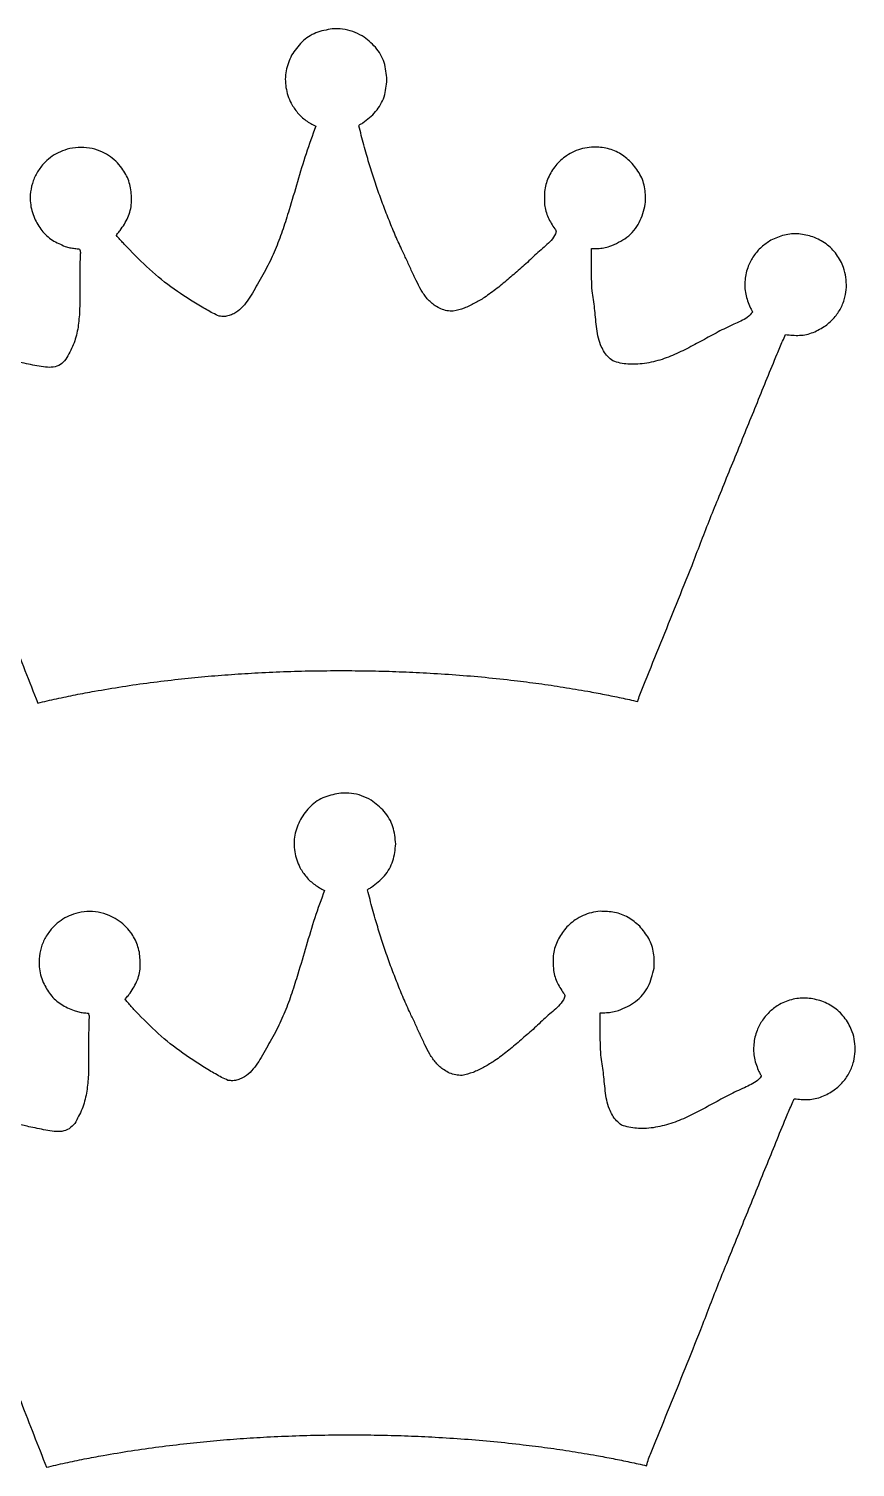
# Model space of a CAD drawing. Extents: x 0 to 167, y 0 to 87.
# Drawn here: x 137.2 to 167, y 9.5 to 61.4 of the extents above; entities that cross this region are included whole.
import ezdxf

# ---------------------------------------------------------------- set-up
doc = ezdxf.new("R2010")
doc.units = 0
doc.layers.get('0').update_dxf_attribs({"linetype": 'CONTINUOUS'})

msp = doc.modelspace()

# ---------------------------------------------------------------- linework, layer by layer
at = {"color": 7}
for points, knots in [([(148.144371, 61.385309), (147.94507, 61.349857), (147.546322, 61.278928), (147.022201, 60.937673), (146.793812, 60.603335), (146.679638, 60.436196)], [0, 0, 0, 0, 0.603378, 1.207195, 1.810797, 1.810797, 1.810797, 1.810797]), ([(149.22754, 61.131591), (149.115897, 61.189131), (148.892607, 61.304213), (148.521332, 61.390851), (148.270064, 61.387157), (148.144371, 61.385309)], [0, 0, 0, 0, 0.375915, 0.751842, 1.128121, 1.128121, 1.128121, 1.128121]), ([(150.11908, 59.551711), (150.098668, 59.762005), (150.057833, 60.182715), (149.734495, 60.751505), (149.396502, 61.004913), (149.22754, 61.131591)], [0, 0, 0, 0, 0.629316, 1.258997, 1.888421, 1.888421, 1.888421, 1.888421]), ([(146.679638, 60.436196), (146.60033, 60.251053), (146.441648, 59.880614), (146.446285, 59.265879), (146.614993, 58.747567), (146.886693, 58.356307), (147.186204, 58.06881), (147.429874, 57.942067), (147.551704, 57.878698)], [0, 0, 0, 0, 0.598794, 1.198089, 1.796847, 2.207049, 2.61725, 3.02742, 3.02742, 3.02742, 3.02742]), ([(149.244473, 57.994409), (149.409597, 58.120396), (149.739813, 58.372345), (150.056691, 58.93155), (150.098287, 59.345022), (150.11908, 59.551711)], [0, 0, 0, 0, 0.619227, 1.23833, 1.857156, 1.857156, 1.857156, 1.857156]), ([(147.551704, 57.878698), (147.431028, 57.54804), (147.189656, 56.886671), (146.893697, 55.872748), (146.691352, 55.198571), (146.590173, 54.86146)], [0, 0, 0, 0, 1.055671, 2.11151, 3.167487, 3.167487, 3.167487, 3.167487]), ([(149.104209, 57.893373), (149.113981, 57.909791), (149.134545, 57.944341), (149.195096, 57.959427), (149.228069, 57.982787), (149.244473, 57.994409)], [0, 0, 0, 0, 0.055159, 0.116084, 0.176408, 0.176408, 0.176408, 0.176408]), ([(149.380787, 56.857336), (149.347951, 56.971906), (149.282282, 57.201038), (149.19258, 57.547084), (149.133661, 57.777962), (149.104209, 57.893373)], [0, 0, 0, 0, 0.357534, 0.715042, 1.072376, 1.072376, 1.072376, 1.072376]), ([(140.564164, 56.363164), (140.492917, 56.449473), (140.350471, 56.622032), (140.083525, 56.828551), (139.765233, 56.997815), (139.393389, 57.10454), (138.983389, 57.125638), (138.601746, 57.062498), (138.26401, 56.932022), (137.976705, 56.753344), (137.708614, 56.508736), (137.482206, 56.192896), (137.318383, 55.814236), (137.249922, 55.447513), (137.258336, 55.117856), (137.304411, 54.831321), (137.373519, 54.651412), (137.408073, 54.561458)], [0, 0, 0, 0, 0.3349, 0.669578, 1.00448, 1.411758, 1.819098, 2.226457, 2.562787, 2.89909, 3.23563, 3.645407, 4.054987, 4.464452, 4.752945, 5.041353, 5.329761, 5.329761, 5.329761, 5.329761]), ([(157.49016, 57.123753), (157.38404, 57.110766), (157.171889, 57.084802), (156.865873, 56.980414), (156.682816, 56.870142), (156.591282, 56.815002)], [0, 0, 0, 0, 0.320238, 0.640204, 0.960211, 0.960211, 0.960211, 0.960211]), ([(158.917076, 56.585273), (158.783726, 56.698598), (158.517095, 56.92519), (158.015178, 57.115472), (157.665201, 57.120992), (157.49016, 57.123753)], [0, 0, 0, 0, 0.522649, 1.045038, 1.567742, 1.567742, 1.567742, 1.567742]), ([(149.961318, 55.086391), (149.891347, 55.281325), (149.751398, 55.67121), (149.555483, 56.261005), (149.439017, 56.658563), (149.380787, 56.857336)], [0, 0, 0, 0, 0.621333, 1.242716, 1.864054, 1.864054, 1.864054, 1.864054]), ([(156.591282, 56.815002), (156.521536, 56.762305), (156.382012, 56.656886), (156.201128, 56.465726), (156.05042, 56.252446), (155.9295, 56.022987), (155.840507, 55.77981), (155.813465, 55.609965), (155.799931, 55.524964)], [0, 0, 0, 0, 0.261904, 0.523921, 0.78566, 1.043096, 1.300329, 1.55804, 1.55804, 1.55804, 1.55804]), ([(159.432696, 55.071716), (159.439241, 55.25575), (159.452333, 55.623829), (159.269271, 56.15965), (159.03448, 56.443392), (158.917076, 56.585273)], [0, 0, 0, 0, 0.549564, 1.099158, 1.648834, 1.648834, 1.648834, 1.648834]), ([(140.875738, 55.651964), (140.855073, 55.736362), (140.813718, 55.905256), (140.70739, 56.145058), (140.611911, 56.290455), (140.564164, 56.363164)], [0, 0, 0, 0, 0.260338, 0.520981, 0.781701, 0.781701, 0.781701, 0.781701]), ([(140.500382, 54.121191), (140.602064, 54.271225), (140.805424, 54.571287), (140.940288, 55.111736), (140.897253, 55.471896), (140.875738, 55.651964)], [0, 0, 0, 0, 0.541231, 1.082446, 1.623589, 1.623589, 1.623589, 1.623589]), ([(155.799931, 55.524964), (155.792887, 55.365542), (155.778806, 55.046829), (155.906497, 54.576514), (156.080214, 54.308932), (156.167102, 54.175096)], [0, 0, 0, 0, 0.47698, 0.953567, 1.430482, 1.430482, 1.430482, 1.430482]), ([(150.646553, 53.444422), (150.563664, 53.624), (150.397887, 53.983153), (150.175698, 54.533354), (150.032772, 54.902062), (149.961318, 55.086391)], [0, 0, 0, 0, 0.59327, 1.18653, 1.779635, 1.779635, 1.779635, 1.779635]), ([(158.150842, 53.547716), (158.36596, 53.640832), (158.796569, 53.827226), (159.266415, 54.387949), (159.377285, 54.843861), (159.432696, 55.071716)], [0, 0, 0, 0, 0.697055, 1.395322, 2.092963, 2.092963, 2.092963, 2.092963]), ([(137.408073, 54.561458), (137.488864, 54.408851), (137.650489, 54.103555), (138.042484, 53.747357), (138.360839, 53.613325), (138.520029, 53.546304)], [0, 0, 0, 0, 0.515554, 1.031389, 1.547307, 1.547307, 1.547307, 1.547307]), ([(146.590173, 54.86146), (146.518863, 54.633129), (146.376259, 54.176517), (146.133828, 53.500203), (145.927789, 53.068257), (145.824787, 52.85232)], [0, 0, 0, 0, 0.717704, 1.435254, 2.152568, 2.152568, 2.152568, 2.152568]), ([(140.365198, 53.939158), (140.373831, 53.962978), (140.39149, 54.011705), (140.456071, 54.057517), (140.485642, 54.10001), (140.500382, 54.121191)], [0, 0, 0, 0, 0.074279, 0.151951, 0.229143, 0.229143, 0.229143, 0.229143]), ([(140.745351, 53.5178), (140.702293, 53.563869), (140.61618, 53.656006), (140.491194, 53.798032), (140.4072, 53.892112), (140.365198, 53.939158)], [0, 0, 0, 0, 0.189164, 0.378321, 0.567525, 0.567525, 0.567525, 0.567525]), ([(156.167102, 54.175096), (156.182517, 54.158447), (156.211794, 54.126824), (156.216886, 54.058864), (156.169851, 53.929997), (156.041716, 53.757037), (155.835844, 53.562124), (155.691863, 53.438689), (155.619873, 53.376971)], [0, 0, 0, 0, 0.066242, 0.125819, 0.192286, 0.474999, 0.759356, 1.04371, 1.04371, 1.04371, 1.04371]), ([(165.477331, 53.889204), (165.308731, 53.933931), (164.97141, 54.023416), (164.438059, 53.980415), (164.119777, 53.837001), (163.960669, 53.765309)], [0, 0, 0, 0, 0.520984, 1.042335, 1.563468, 1.563468, 1.563468, 1.563468]), ([(138.520029, 53.546304), (138.575911, 53.528601), (138.687685, 53.49319), (138.862182, 53.469305), (138.97857, 53.457233), (139.036778, 53.451196)], [0, 0, 0, 0, 0.175538, 0.351109, 0.52676, 0.52676, 0.52676, 0.52676]), ([(139.036778, 53.451196), (139.048889, 53.410649), (139.073349, 53.328761), (139.052372, 53.20139), (139.052324, 53.116512), (139.0523, 53.074147)], [0, 0, 0, 0, 0.125264, 0.252985, 0.380265, 0.380265, 0.380265, 0.380265]), ([(143.400498, 51.385329), (143.077942, 51.585877), (142.432806, 51.986988), (141.54268, 52.703564), (141.011145, 53.246371), (140.745351, 53.5178)], [0, 0, 0, 0, 1.138805, 2.277698, 3.416813, 3.416813, 3.416813, 3.416813]), ([(152.509784, 51.209787), (152.433159, 51.211162), (152.279522, 51.213918), (152.060497, 51.290833), (151.811737, 51.422986), (151.561728, 51.650301), (151.344351, 51.969966), (151.164634, 52.322258), (150.993896, 52.689871), (150.824968, 53.069294), (150.706028, 53.319372), (150.646553, 53.444422)], [0, 0, 0, 0, 0.228547, 0.458247, 0.687507, 1.071566, 1.456364, 1.841891, 2.257054, 2.672386, 3.087789, 3.087789, 3.087789, 3.087789]), ([(157.492136, 53.46954), (157.566225, 53.468785), (157.714305, 53.467275), (157.935997, 53.49105), (158.07922, 53.528825), (158.150842, 53.547716)], [0, 0, 0, 0, 0.222213, 0.444125, 0.666101, 0.666101, 0.666101, 0.666101]), ([(157.516689, 51.94046), (157.50843, 52.086541), (157.491906, 52.378822), (157.494945, 52.818077), (157.493169, 53.13442), (157.492421, 53.32799), (157.492189, 53.398733), (157.492154, 53.445931), (157.492136, 53.46954)], [0, 0, 0, 0, 0.438827, 0.878014, 1.317321, 1.38796, 1.458725, 1.529553, 1.529553, 1.529553, 1.529553]), ([(163.960669, 53.765309), (163.842879, 53.688494), (163.607276, 53.534849), (163.332412, 53.210276), (163.116132, 52.811802), (163.009233, 52.338574), (163.023867, 51.819973), (163.152068, 51.503113), (163.216167, 51.344689)], [0, 0, 0, 0, 0.419955, 0.839991, 1.26016, 1.769426, 2.278641, 2.787815, 2.787815, 2.787815, 2.787815]), ([(165.932556, 50.686264), (166.041064, 50.777362), (166.25798, 50.959474), (166.494169, 51.317024), (166.639798, 51.694537), (166.692359, 52.073525), (166.675528, 52.433409), (166.577707, 52.842729), (166.347412, 53.267533), (165.968292, 53.663095), (165.640962, 53.813845), (165.477331, 53.889204)], [0, 0, 0, 0, 0.423176, 0.845962, 1.269053, 1.627373, 1.985735, 2.344365, 2.880888, 3.417484, 3.953853, 3.953853, 3.953853, 3.953853]), ([(139.0523, 53.074147), (139.048023, 52.86025), (139.039468, 52.432412), (139.051698, 51.790522), (139.039681, 51.362718), (139.033673, 51.148827)], [0, 0, 0, 0, 0.641769, 1.283675, 1.925517, 1.925517, 1.925517, 1.925517]), ([(155.619873, 53.376971), (155.544443, 53.311625), (155.393543, 53.180899), (155.183917, 52.966754), (155.033539, 52.835341), (154.958344, 52.769629)], [0, 0, 0, 0, 0.29928, 0.59872, 0.898206, 0.898206, 0.898206, 0.898206]), ([(145.824787, 52.85232), (145.764015, 52.741402), (145.642482, 52.519588), (145.455433, 52.189538), (145.329509, 51.970236), (145.266551, 51.860591)], [0, 0, 0, 0, 0.379421, 0.75877, 1.138075, 1.138075, 1.138075, 1.138075]), ([(154.958344, 52.769629), (154.814899, 52.646165), (154.528035, 52.399261), (154.095782, 52.030696), (153.787807, 51.810586), (153.633876, 51.700571)], [0, 0, 0, 0, 0.567862, 1.135619, 1.702966, 1.702966, 1.702966, 1.702966]), ([(145.266551, 51.860591), (145.20732, 51.764362), (145.088924, 51.572012), (144.876197, 51.306785), (144.642859, 51.133392), (144.42647, 51.047143), (144.248389, 51.005347), (144.128862, 51.022945), (144.069364, 51.031704)], [0, 0, 0, 0, 0.338899, 0.677417, 1.014833, 1.194971, 1.375469, 1.554371, 1.554371, 1.554371, 1.554371]), ([(157.636916, 50.994451), (157.626652, 51.09992), (157.606125, 51.310851), (157.566658, 51.626401), (157.533348, 51.835754), (157.516689, 51.94046)], [0, 0, 0, 0, 0.317895, 0.63577, 0.953822, 0.953822, 0.953822, 0.953822]), ([(144.069364, 51.031704), (143.992466, 51.065707), (143.838474, 51.1338), (143.620817, 51.262101), (143.473913, 51.344267), (143.400498, 51.385329)], [0, 0, 0, 0, 0.252016, 0.504676, 0.757079, 0.757079, 0.757079, 0.757079]), ([(153.633876, 51.700571), (153.516185, 51.630179), (153.280849, 51.489421), (152.910546, 51.304965), (152.643219, 51.241477), (152.509784, 51.209787)], [0, 0, 0, 0, 0.411713, 0.823275, 1.233427, 1.233427, 1.233427, 1.233427]), ([(163.216167, 51.344689), (163.225103, 51.325333), (163.243184, 51.286171), (163.282151, 51.23622), (163.293517, 51.196349), (163.298858, 51.177613)], [0, 0, 0, 0, 0.06387, 0.129229, 0.187164, 0.187164, 0.187164, 0.187164]), ([(139.033673, 51.148827), (139.01743, 50.953598), (138.98496, 50.563329), (138.830675, 49.990717), (138.639734, 49.648156), (138.5443, 49.476942)], [0, 0, 0, 0, 0.587354, 1.174136, 1.760464, 1.760464, 1.760464, 1.760464]), ([(158.264013, 49.417676), (158.198952, 49.468213), (158.068427, 49.5696), (157.926682, 49.774968), (157.801672, 50.023122), (157.717031, 50.321596), (157.673142, 50.657562), (157.64899, 50.882169), (157.636916, 50.994451)], [0, 0, 0, 0, 0.245798, 0.493117, 0.739916, 1.078019, 1.41696, 1.755775, 1.755775, 1.755775, 1.755775]), ([(163.298858, 51.177613), (163.239154, 51.109473), (163.119285, 50.972664), (162.872787, 50.851645), (162.708866, 50.776581), (162.626887, 50.73904)], [0, 0, 0, 0, 0.26909, 0.540264, 0.811565, 0.811565, 0.811565, 0.811565]), ([(162.626887, 50.73904), (162.434817, 50.648539), (162.050528, 50.467466), (161.495183, 50.1546), (161.119268, 49.956645), (160.931296, 49.85766)], [0, 0, 0, 0, 0.63675, 1.273995, 1.911337, 1.911337, 1.911337, 1.911337]), ([(164.18306, 49.668289), (164.216079, 49.746441), (164.2821, 49.902704), (164.384967, 50.135444), (164.454312, 50.290231), (164.488989, 50.367636)], [0, 0, 0, 0, 0.254521, 0.508903, 0.763355, 0.763355, 0.763355, 0.763355]), ([(164.488989, 50.367636), (164.657228, 50.34966), (164.993449, 50.313735), (165.500548, 50.419509), (165.788564, 50.597353), (165.932556, 50.686264)], [0, 0, 0, 0, 0.505945, 1.011111, 1.516162, 1.516162, 1.516162, 1.516162]), ([(160.931296, 49.85766), (160.736536, 49.762664), (160.347008, 49.572667), (159.728007, 49.368641), (159.204449, 49.291322), (158.803448, 49.299773), (158.527731, 49.333565), (158.351831, 49.389667), (158.264013, 49.417676)], [0, 0, 0, 0, 0.64957, 1.299169, 1.947961, 2.224538, 2.501359, 2.777346, 2.777346, 2.777346, 2.777346]), ([(137.806289, 49.192744), (137.703208, 49.20555), (137.496993, 49.231169), (137.193047, 49.300635), (136.989449, 49.341598), (136.887656, 49.362078)], [0, 0, 0, 0, 0.311409, 0.622983, 0.934519, 0.934519, 0.934519, 0.934519]), ([(138.5443, 49.476942), (138.481488, 49.408521), (138.355716, 49.271518), (138.083731, 49.174199), (137.898824, 49.186559), (137.806289, 49.192744)], [0, 0, 0, 0, 0.275628, 0.5519, 0.828656, 0.828656, 0.828656, 0.828656]), ([(162.054822, 44.436453), (162.291353, 45.017761), (162.764401, 46.180343), (163.473023, 47.924609), (163.946378, 49.087055), (164.18306, 49.668289)], [0, 0, 0, 0, 1.88276, 3.765413, 5.648141, 5.648141, 5.648141, 5.648141]), ([(134.755749, 44.11218), (135.066691, 43.332945), (135.688585, 41.774448), (136.608388, 39.431559), (137.220349, 37.869144), (137.526324, 37.087951)], [0, 0, 0, 0, 2.516945, 5.033971, 7.550905, 7.550905, 7.550905, 7.550905]), ([(161.118973, 42.047724), (161.220161, 42.314219), (161.422544, 42.847231), (161.731156, 43.644847), (161.946937, 44.172592), (162.054822, 44.436453)], [0, 0, 0, 0, 0.85518, 1.710431, 2.565607, 2.565607, 2.565607, 2.565607]), ([(159.426769, 37.860393), (159.614885, 38.325575), (159.991132, 39.255979), (160.55736, 40.650884), (160.931766, 41.582103), (161.118973, 42.047724)], [0, 0, 0, 0, 1.505336, 3.010801, 4.516338, 4.516338, 4.516338, 4.516338]), ([(139.576669, 37.514671), (139.910268, 37.571583), (140.577462, 37.685406), (141.582693, 37.828853), (142.255137, 37.905947), (142.591367, 37.944496)], [0, 0, 0, 0, 1.015228, 2.030446, 3.045715, 3.045715, 3.045715, 3.045715]), ([(142.591367, 37.944496), (142.911317, 37.978182), (143.551268, 38.04556), (144.513616, 38.121142), (145.155939, 38.159917), (145.477089, 38.179304)], [0, 0, 0, 0, 0.965124, 1.930395, 2.895594, 2.895594, 2.895594, 2.895594]), ([(145.477089, 38.179304), (145.824315, 38.195143), (146.518776, 38.226821), (147.561318, 38.253088), (148.256512, 38.256016), (148.604111, 38.25748)], [0, 0, 0, 0, 1.042746, 2.085519, 3.128309, 3.128309, 3.128309, 3.128309]), ([(148.604111, 38.25748), (148.930477, 38.254236), (149.583247, 38.247748), (150.562214, 38.221208), (151.214298, 38.189133), (151.540351, 38.173096)], [0, 0, 0, 0, 0.97914, 1.958394, 2.937714, 2.937714, 2.937714, 2.937714]), ([(151.540351, 38.173096), (151.893285, 38.15136), (152.599131, 38.107891), (153.656288, 38.018618), (154.359124, 37.940229), (154.710553, 37.901033)], [0, 0, 0, 0, 1.060793, 2.121517, 3.182308, 3.182308, 3.182308, 3.182308]), ([(154.710553, 37.901033), (155.005552, 37.864916), (155.595561, 37.792679), (156.477683, 37.662314), (157.063493, 37.561626), (157.356387, 37.511284)], [0, 0, 0, 0, 0.891581, 1.783201, 2.674748, 2.674748, 2.674748, 2.674748]), ([(159.161762, 37.143267), (159.185003, 37.224977), (159.231547, 37.388621), (159.333412, 37.622855), (159.395649, 37.78121), (159.426769, 37.860393)], [0, 0, 0, 0, 0.254556, 0.509809, 0.765097, 0.765097, 0.765097, 0.765097]), ([(137.526324, 37.087951), (137.752856, 37.141112), (138.205981, 37.247449), (138.890159, 37.387039), (139.347822, 37.472125), (139.576669, 37.514671)], [0, 0, 0, 0, 0.698026, 1.396241, 2.094545, 2.094545, 2.094545, 2.094545]), ([(157.356387, 37.511284), (157.557694, 37.473936), (157.960278, 37.399245), (158.562197, 37.276747), (158.961889, 37.187764), (159.161762, 37.143267)], [0, 0, 0, 0, 0.614222, 1.228348, 1.842638, 1.842638, 1.842638, 1.842638]), ([(148.459896, 33.842678), (148.260643, 33.807142), (147.861956, 33.736038), (147.337883, 33.394807), (147.109571, 33.060428), (146.995444, 32.893282)], [0, 0, 0, 0, 0.603294, 1.207142, 1.810669, 1.810669, 1.810669, 1.810669]), ([(149.543064, 33.588396), (149.431495, 33.646055), (149.208336, 33.761386), (148.836972, 33.847875), (148.585648, 33.844411), (148.459896, 33.842678)], [0, 0, 0, 0, 0.375859, 0.751791, 1.128265, 1.128265, 1.128265, 1.128265]), ([(150.434887, 32.008798), (150.414449, 32.21903), (150.373557, 32.639679), (150.050054, 33.208319), (149.712042, 33.461718), (149.543064, 33.588396)], [0, 0, 0, 0, 0.629132, 1.258816, 1.888289, 1.888289, 1.888289, 1.888289]), ([(146.995444, 32.893282), (146.916118, 32.7081), (146.757427, 32.337642), (146.761856, 31.722919), (146.930539, 31.204563), (147.202295, 30.813343), (147.501789, 30.52583), (147.745418, 30.399131), (147.867229, 30.335784)], [0, 0, 0, 0, 0.598936, 1.19817, 1.796846, 2.207222, 2.617334, 3.027418, 3.027418, 3.027418, 3.027418]), ([(149.559998, 30.451496), (149.725145, 30.577416), (150.055443, 30.829258), (150.372461, 31.388481), (150.41408, 31.802042), (150.434887, 32.008798)], [0, 0, 0, 0, 0.619158, 1.238328, 1.857352, 1.857352, 1.857352, 1.857352]), ([(147.867229, 30.335784), (147.746565, 30.005171), (147.505197, 29.343834), (147.209392, 28.329864), (147.006935, 27.655673), (146.905698, 27.318547)], [0, 0, 0, 0, 1.055532, 2.111412, 3.167485, 3.167485, 3.167485, 3.167485]), ([(149.419733, 30.350178), (149.429516, 30.366653), (149.450086, 30.401296), (149.510746, 30.416316), (149.543644, 30.439814), (149.559998, 30.451496)], [0, 0, 0, 0, 0.055305, 0.116291, 0.17658, 0.17658, 0.17658, 0.17658]), ([(149.696593, 29.31414), (149.663699, 29.428707), (149.597917, 29.657821), (149.508277, 30.003908), (149.449244, 30.23477), (149.419733, 30.350178)], [0, 0, 0, 0, 0.357571, 0.715082, 1.07245, 1.07245, 1.07245, 1.07245]), ([(140.879971, 28.820251), (140.808662, 28.906607), (140.666136, 29.079208), (140.399063, 29.28569), (140.080727, 29.454898), (139.708905, 29.561625), (139.298947, 29.582736), (138.917224, 29.519993), (138.579562, 29.389139), (138.292322, 29.210416), (138.024328, 28.965451), (137.799009, 28.649977), (137.629524, 28.271537), (137.593088, 27.999728), (137.574867, 27.8638)], [0, 0, 0, 0, 0.335125, 0.669823, 1.004705, 1.412046, 1.819264, 2.226652, 2.563048, 2.899367, 3.235901, 3.645545, 4.055005, 4.464607, 4.464607, 4.464607, 4.464607]), ([(157.805967, 29.580558), (157.699868, 29.56759), (157.487765, 29.541667), (157.181719, 29.43733), (156.99866, 29.326998), (156.907089, 29.271807)], [0, 0, 0, 0, 0.320166, 0.640052, 0.96023, 0.96023, 0.96023, 0.96023]), ([(159.232318, 29.042078), (159.099018, 29.155398), (158.832519, 29.381953), (158.33081, 29.572294), (157.980962, 29.577803), (157.805967, 29.580558)], [0, 0, 0, 0, 0.522533, 1.044667, 1.567226, 1.567226, 1.567226, 1.567226]), ([(150.276842, 27.543196), (150.206889, 27.738128), (150.066979, 28.128003), (149.871233, 28.717822), (149.754806, 29.11537), (149.696593, 29.31414)], [0, 0, 0, 0, 0.621308, 1.242649, 1.863966, 1.863966, 1.863966, 1.863966]), ([(156.907089, 29.271807), (156.837357, 29.219092), (156.697859, 29.113637), (156.517137, 28.92236), (156.366151, 28.709254), (156.245257, 28.479699), (156.156057, 28.23656), (156.128806, 28.06673), (156.115173, 27.981769)], [0, 0, 0, 0, 0.261895, 0.523914, 0.785622, 1.043153, 1.300516, 1.558155, 1.558155, 1.558155, 1.558155]), ([(159.74822, 27.52852), (159.754708, 27.712553), (159.767684, 28.080629), (159.584668, 28.616495), (159.349779, 28.900203), (159.232318, 29.042078)], [0, 0, 0, 0, 0.549568, 1.099165, 1.648921, 1.648921, 1.648921, 1.648921]), ([(141.191544, 28.109051), (141.170843, 28.193453), (141.129414, 28.362363), (141.022899, 28.602048), (140.927607, 28.747527), (140.879971, 28.820251)], [0, 0, 0, 0, 0.260371, 0.521065, 0.781654, 0.781654, 0.781654, 0.781654]), ([(140.815907, 26.578278), (140.917646, 26.728306), (141.121109, 27.028338), (141.255919, 27.568821), (141.213001, 27.928983), (141.191544, 28.109051)], [0, 0, 0, 0, 0.541301, 1.082518, 1.623653, 1.623653, 1.623653, 1.623653]), ([(137.574867, 27.8638), (137.573861, 27.767471), (137.571849, 27.574879), (137.620763, 27.288136), (137.68951, 27.108213), (137.72388, 27.018262)], [0, 0, 0, 0, 0.288695, 0.577188, 0.865609, 0.865609, 0.865609, 0.865609]), ([(150.962078, 25.901227), (150.879262, 26.08081), (150.71362, 26.439996), (150.491436, 26.990192), (150.34837, 27.35887), (150.276842, 27.543196)], [0, 0, 0, 0, 0.593192, 1.186452, 1.779626, 1.779626, 1.779626, 1.779626]), ([(156.115173, 27.981769), (156.108283, 27.822343), (156.094507, 27.503611), (156.222293, 27.033336), (156.396019, 26.76574), (156.482909, 26.6319)], [0, 0, 0, 0, 0.476984, 0.953609, 1.430534, 1.430534, 1.430534, 1.430534]), ([(158.466649, 26.00452), (158.681765, 26.097656), (159.112366, 26.284086), (159.58212, 26.844831), (159.692875, 27.300712), (159.74822, 27.52852)], [0, 0, 0, 0, 0.697075, 1.395343, 2.092804, 2.092804, 2.092804, 2.092804]), ([(137.72388, 27.018262), (137.804606, 26.865618), (137.966091, 26.56027), (138.358187, 26.204283), (138.676423, 26.07017), (138.835553, 26.003109)], [0, 0, 0, 0, 0.515537, 1.03128, 1.547103, 1.547103, 1.547103, 1.547103]), ([(146.905698, 27.318547), (146.834441, 27.090275), (146.691918, 26.633704), (146.449366, 25.957434), (146.243327, 25.52541), (146.140311, 25.309407)], [0, 0, 0, 0, 0.717486, 1.435058, 2.152569, 2.152569, 2.152569, 2.152569]), ([(140.680722, 26.396244), (140.689425, 26.420062), (140.707219, 26.468759), (140.771774, 26.514559), (140.801233, 26.557093), (140.815907, 26.578278)], [0, 0, 0, 0, 0.07436, 0.152032, 0.229108, 0.229108, 0.229108, 0.229108]), ([(156.482909, 26.6319), (156.498264, 26.615244), (156.527446, 26.58359), (156.53258, 26.515648), (156.485173, 26.386891), (156.357345, 26.213887), (156.151387, 26.019097), (156.007585, 25.895551), (155.93568, 25.833776)], [0, 0, 0, 0, 0.066162, 0.125738, 0.192244, 0.474899, 0.75916, 1.043447, 1.043447, 1.043447, 1.043447]), ([(165.792856, 26.346009), (165.623977, 26.391242), (165.286102, 26.481741), (164.756956, 26.431198), (164.295591, 26.25723), (163.925137, 25.987714), (163.647476, 25.668201), (163.432217, 25.268185), (163.324729, 24.79552), (163.339414, 24.276746), (163.467601, 23.959907), (163.531691, 23.801493)], [0, 0, 0, 0, 0.520986, 1.042331, 1.563393, 1.983355, 2.403439, 2.823553, 3.332865, 3.842076, 4.351247, 4.351247, 4.351247, 4.351247]), ([(138.835553, 26.003109), (138.891418, 25.985447), (139.00317, 25.950117), (139.177624, 25.925973), (139.29405, 25.913994), (139.352302, 25.908)], [0, 0, 0, 0, 0.17546, 0.35099, 0.526758, 0.526758, 0.526758, 0.526758]), ([(141.060876, 25.974887), (141.017818, 26.020956), (140.931704, 26.113093), (140.806719, 26.255119), (140.722724, 26.349199), (140.680722, 26.396244)], [0, 0, 0, 0, 0.189164, 0.378321, 0.567525, 0.567525, 0.567525, 0.567525]), ([(143.716022, 23.842698), (143.393468, 24.043244), (142.748346, 24.444346), (141.858244, 25.160842), (141.326675, 25.703528), (141.060876, 25.974887)], [0, 0, 0, 0, 1.138799, 2.277647, 3.416622, 3.416622, 3.416622, 3.416622]), ([(157.80766, 25.926344), (157.881775, 25.925586), (158.029862, 25.92407), (158.25164, 25.947888), (158.394939, 25.985632), (158.466649, 26.00452)], [0, 0, 0, 0, 0.222286, 0.444146, 0.666377, 0.666377, 0.666377, 0.666377]), ([(157.832213, 24.397264), (157.823951, 24.543363), (157.807424, 24.835595), (157.81051, 25.274756), (157.808591, 25.591074), (157.807997, 25.784732), (157.80789, 25.855569), (157.807736, 25.902774), (157.80766, 25.926344)], [0, 0, 0, 0, 0.438879, 0.877867, 1.317038, 1.387939, 1.45884, 1.529552, 1.529552, 1.529552, 1.529552]), ([(166.248362, 23.143069), (166.356851, 23.234164), (166.573722, 23.416266), (166.809771, 23.773853), (166.955275, 24.15132), (167.007945, 24.530221), (166.991296, 24.890026), (166.893466, 25.29935), (166.66325, 25.724246), (166.284004, 26.119928), (165.956556, 26.270656), (165.792856, 26.346009)], [0, 0, 0, 0, 0.423122, 0.845832, 1.268897, 1.627093, 1.985439, 2.343919, 2.880622, 3.417321, 3.95387, 3.95387, 3.95387, 3.95387]), ([(139.367824, 25.530951), (139.363606, 25.317058), (139.35517, 24.889247), (139.367328, 24.247454), (139.355429, 23.819739), (139.34948, 23.605913)], [0, 0, 0, 0, 0.641757, 1.283589, 1.92523, 1.92523, 1.92523, 1.92523]), ([(139.352302, 25.908), (139.364431, 25.867455), (139.388924, 25.785576), (139.368072, 25.658189), (139.367907, 25.573316), (139.367824, 25.530951)], [0, 0, 0, 0, 0.125277, 0.252995, 0.380278, 0.380278, 0.380278, 0.380278]), ([(152.825309, 23.666591), (152.748752, 23.668027), (152.595219, 23.670908), (152.376279, 23.747698), (152.12748, 23.879824), (151.877356, 24.107114), (151.659991, 24.426816), (151.480414, 24.779228), (151.309561, 25.146841), (151.140738, 25.526358), (151.021621, 25.776292), (150.962078, 25.901227)], [0, 0, 0, 0, 0.228358, 0.457969, 0.68719, 1.071431, 1.456281, 1.841609, 2.257057, 2.67245, 3.087627, 3.087627, 3.087627, 3.087627]), ([(155.93568, 25.833776), (155.86015, 25.768448), (155.70912, 25.637818), (155.499611, 25.423548), (155.349308, 25.292141), (155.274151, 25.226433)], [0, 0, 0, 0, 0.299468, 0.598817, 0.89821, 0.89821, 0.89821, 0.89821]), ([(146.140311, 25.309407), (146.079586, 25.198509), (145.958111, 24.976669), (145.771137, 24.646631), (145.645269, 24.427303), (145.582358, 24.317678)], [0, 0, 0, 0, 0.3793, 0.758753, 1.137937, 1.137937, 1.137937, 1.137937]), ([(155.274151, 25.226433), (155.130707, 25.102972), (154.843856, 24.856081), (154.411621, 24.48758), (154.103618, 24.267601), (153.949682, 24.157658)], [0, 0, 0, 0, 0.567855, 1.135566, 1.702795, 1.702795, 1.702795, 1.702795]), ([(157.95244, 23.451256), (157.942193, 23.556724), (157.9217, 23.767653), (157.882356, 24.083222), (157.848931, 24.292561), (157.832213, 24.397264)], [0, 0, 0, 0, 0.317888, 0.635755, 0.953827, 0.953827, 0.953827, 0.953827]), ([(145.582358, 24.317678), (145.523053, 24.221459), (145.404529, 24.029161), (145.191784, 23.763918), (144.958279, 23.590822), (144.741992, 23.504348), (144.563979, 23.462618), (144.444561, 23.480098), (144.385171, 23.488791)], [0, 0, 0, 0, 0.338998, 0.677506, 1.014816, 1.195052, 1.375543, 1.55411, 1.55411, 1.55411, 1.55411]), ([(153.949682, 24.157658), (153.831995, 24.087191), (153.596666, 23.946285), (153.226243, 23.761752), (152.958811, 23.698278), (152.825309, 23.666591)], [0, 0, 0, 0, 0.411822, 0.823481, 1.233827, 1.233827, 1.233827, 1.233827]), ([(137.20318, 21.818882), (137.053181, 21.85382), (136.753148, 21.923704), (136.315457, 22.073331), (135.853545, 22.256857), (135.370663, 22.480971), (134.870447, 22.748283), (134.464784, 22.992345), (134.146923, 23.199774), (133.912533, 23.363458), (133.757847, 23.474849), (133.680482, 23.53056)], [0, 0, 0, 0, 0.461774, 0.923658, 1.385849, 1.952637, 2.519615, 3.08659, 3.372294, 3.658141, 3.944153, 3.944153, 3.944153, 3.944153]), ([(139.34948, 23.605913), (139.333167, 23.410654), (139.300557, 23.02034), (139.146046, 22.447571), (138.955043, 22.104832), (138.859542, 21.933464)], [0, 0, 0, 0, 0.587461, 1.174303, 1.761135, 1.761135, 1.761135, 1.761135]), ([(144.385171, 23.488791), (144.308276, 23.522851), (144.154288, 23.591059), (143.936481, 23.719343), (143.7895, 23.801584), (143.716022, 23.842698)], [0, 0, 0, 0, 0.252083, 0.504812, 0.757454, 0.757454, 0.757454, 0.757454]), ([(158.579538, 21.87448), (158.514476, 21.925017), (158.383951, 22.026405), (158.242209, 22.231773), (158.11719, 22.479917), (158.032609, 22.778405), (157.98884, 23.11438), (157.964572, 23.338975), (157.95244, 23.451256)], [0, 0, 0, 0, 0.245798, 0.493117, 0.739916, 1.078001, 1.416932, 1.755761, 1.755761, 1.755761, 1.755761]), ([(163.614382, 23.634418), (163.554672, 23.566332), (163.434774, 23.429617), (163.188434, 23.308535), (163.024608, 23.233408), (162.942693, 23.195844)], [0, 0, 0, 0, 0.268994, 0.540135, 0.811283, 0.811283, 0.811283, 0.811283]), ([(163.531691, 23.801493), (163.540584, 23.782178), (163.558612, 23.74302), (163.597614, 23.693092), (163.609022, 23.653175), (163.614382, 23.634418)], [0, 0, 0, 0, 0.063702, 0.129147, 0.187162, 0.187162, 0.187162, 0.187162]), ([(162.942693, 23.195844), (162.750601, 23.10534), (162.36625, 22.924254), (161.810792, 22.611421), (161.434815, 22.413452), (161.24682, 22.314464)], [0, 0, 0, 0, 0.636816, 1.27418, 1.911587, 1.911587, 1.911587, 1.911587]), ([(164.498867, 22.125093), (164.531837, 22.20321), (164.5978, 22.359496), (164.700744, 22.592297), (164.770103, 22.747229), (164.804796, 22.824722)], [0, 0, 0, 0, 0.254366, 0.508898, 0.763614, 0.763614, 0.763614, 0.763614]), ([(164.804796, 22.824722), (164.972971, 22.806671), (165.309117, 22.770592), (165.816216, 22.876357), (166.104308, 23.054161), (166.248362, 23.143069)], [0, 0, 0, 0, 0.505768, 1.010919, 1.51613, 1.51613, 1.51613, 1.51613]), ([(161.24682, 22.314464), (161.052085, 22.219485), (160.662622, 22.029532), (160.043701, 21.825622), (159.520195, 21.748108), (159.11916, 21.756573), (158.843354, 21.790384), (158.667401, 21.846472), (158.579538, 21.87448)], [0, 0, 0, 0, 0.649478, 1.298928, 1.947664, 2.224377, 2.501208, 2.777326, 2.777326, 2.777326, 2.777326]), ([(138.122096, 21.649831), (138.01899, 21.662563), (137.8127, 21.688036), (137.508657, 21.757435), (137.304996, 21.798402), (137.20318, 21.818882)], [0, 0, 0, 0, 0.311454, 0.623146, 0.934751, 0.934751, 0.934751, 0.934751]), ([(138.859542, 21.933464), (138.796796, 21.865117), (138.671133, 21.728235), (138.399325, 21.631063), (138.214557, 21.643572), (138.122096, 21.649831)], [0, 0, 0, 0, 0.275333, 0.551416, 0.827963, 0.827963, 0.827963, 0.827963]), ([(162.370629, 16.893258), (162.607098, 17.474615), (163.080009, 18.637265), (163.788782, 20.38147), (164.262169, 21.543878), (164.498867, 22.125093)], [0, 0, 0, 0, 1.882829, 3.765448, 5.648141, 5.648141, 5.648141, 5.648141]), ([(161.43478, 14.504247), (161.535889, 14.770793), (161.73811, 15.303891), (162.046779, 16.101581), (162.262674, 16.629354), (162.370629, 16.893258)], [0, 0, 0, 0, 0.85524, 1.710501, 2.565873, 2.565873, 2.565873, 2.565873]), ([(135.071273, 16.568984), (135.382214, 15.789769), (136.004105, 14.231314), (136.923951, 11.888441), (137.535879, 10.325992), (137.841849, 9.544756)], [0, 0, 0, 0, 2.516886, 5.033855, 7.550905, 7.550905, 7.550905, 7.550905]), ([(159.742293, 10.317198), (159.930421, 10.782423), (160.306665, 11.71285), (160.873088, 13.107619), (161.247552, 14.038711), (161.43478, 14.504247)], [0, 0, 0, 0, 1.50547, 3.01086, 4.516183, 4.516183, 4.516183, 4.516183]), ([(139.891911, 9.971476), (140.225581, 10.028404), (140.892898, 10.142257), (141.898304, 10.285892), (142.570872, 10.363018), (142.907173, 10.401582)], [0, 0, 0, 0, 1.015446, 2.030828, 3.046313, 3.046313, 3.046313, 3.046313]), ([(142.907173, 10.401582), (143.227128, 10.435076), (143.867103, 10.502071), (144.829421, 10.577848), (145.471745, 10.616689), (145.792896, 10.636109)], [0, 0, 0, 0, 0.965079, 1.930354, 2.895561, 2.895561, 2.895561, 2.895561]), ([(145.792896, 10.636109), (146.140122, 10.651948), (146.834583, 10.683625), (147.877125, 10.709892), (148.572318, 10.71282), (148.919918, 10.714284)], [0, 0, 0, 0, 1.042746, 2.085519, 3.128309, 3.128309, 3.128309, 3.128309]), ([(148.919918, 10.714284), (149.246284, 10.711057), (149.899053, 10.704602), (150.878025, 10.678188), (151.530105, 10.645996), (151.856158, 10.6299)], [0, 0, 0, 0, 0.97914, 1.958392, 2.937717, 2.937717, 2.937717, 2.937717]), ([(151.856158, 10.6299), (152.209024, 10.608105), (152.914772, 10.564516), (153.971844, 10.475369), (154.674652, 10.397016), (155.026078, 10.357838)], [0, 0, 0, 0, 1.060603, 2.121249, 3.182022, 3.182022, 3.182022, 3.182022]), ([(137.841849, 9.544756), (138.068374, 9.597974), (138.521451, 9.704417), (139.205563, 9.843881), (139.663132, 9.928945), (139.891911, 9.971476)], [0, 0, 0, 0, 0.698044, 1.396174, 2.094271, 2.094271, 2.094271, 2.094271]), ([(155.026078, 10.357838), (155.321096, 10.321737), (155.911141, 10.249535), (156.793279, 10.119365), (157.379061, 10.018698), (157.671911, 9.968371)], [0, 0, 0, 0, 0.891634, 1.783296, 2.674707, 2.674707, 2.674707, 2.674707]), ([(157.671911, 9.968371), (157.873283, 9.931007), (158.27594, 9.856296), (158.877844, 9.733626), (159.277476, 9.644589), (159.477287, 9.600071)], [0, 0, 0, 0, 0.61442, 1.228574, 1.842696, 1.842696, 1.842696, 1.842696]), ([(159.477287, 9.600071), (159.500527, 9.681781), (159.547072, 9.845426), (159.648937, 10.07966), (159.711173, 10.238015), (159.742293, 10.317198)], [0, 0, 0, 0, 0.254556, 0.509809, 0.765097, 0.765097, 0.765097, 0.765097])]:
    msp.add_open_spline(points, degree=3, knots=knots, dxfattribs=at)

doc.saveas('drawing.dxf')
